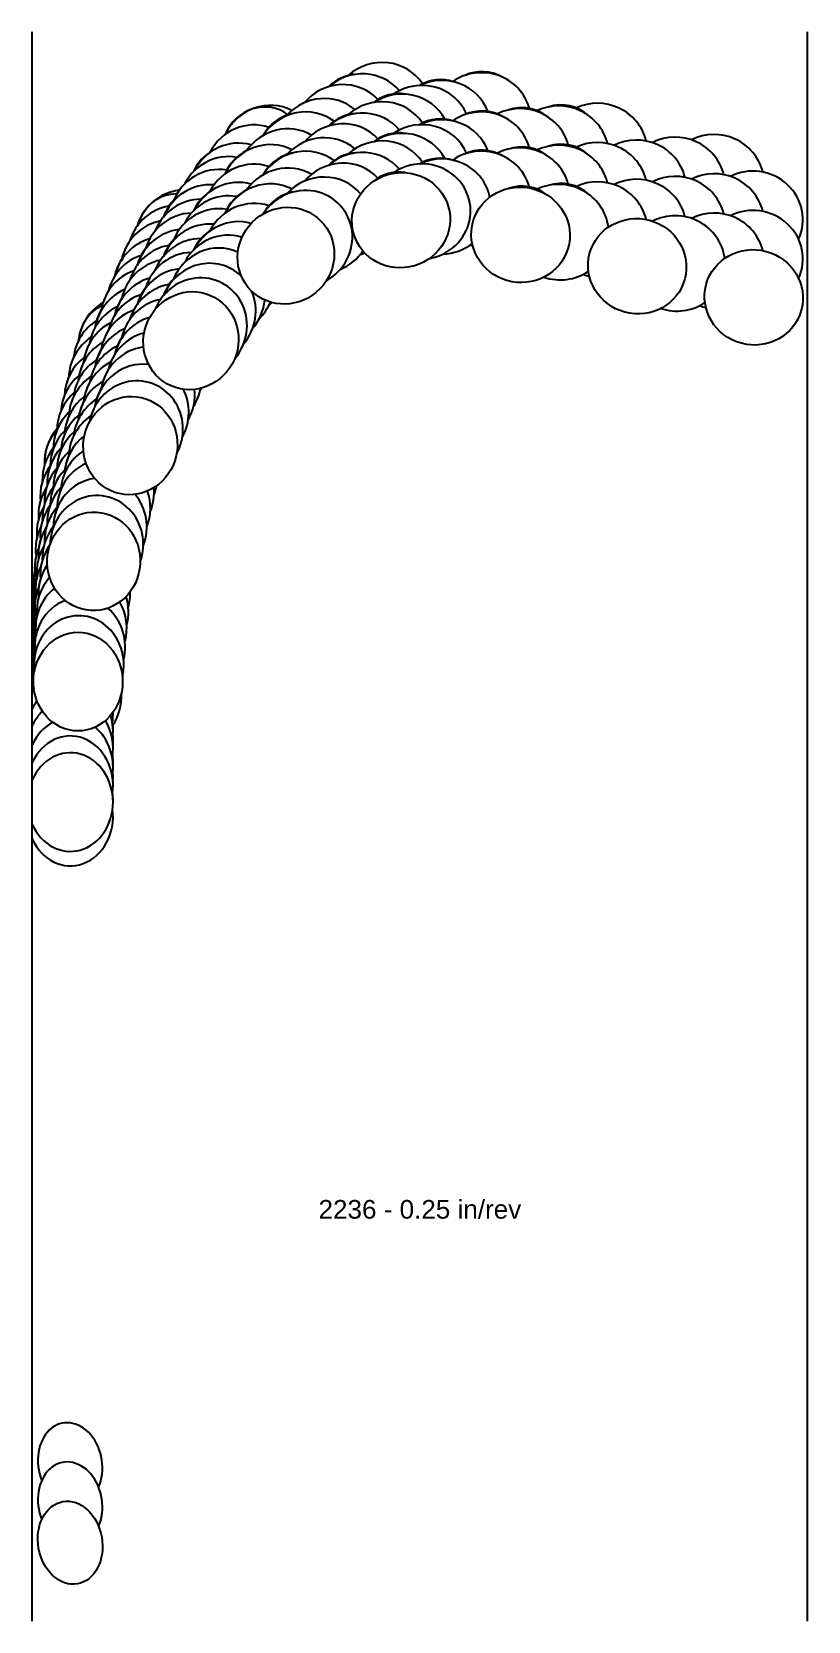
# Model space of a CAD drawing. Header units: inches. Extents: x -4.9 to 0, y -9 to 1.1.
import ezdxf
from ezdxf.enums import TextEntityAlignment as Align

# ---------------------------------------------------------------- set-up
doc = ezdxf.new("R2010")
doc.units = ezdxf.units.IN
doc.header["$MEASUREMENT"] = 0
for name, color, linetype, true_color in [('Blade_1', 30, 'Continuous', 0xff7f00), ('Blade_2', 7, 'Continuous', 0xcccc00), ('Blade_3', 7, 'Continuous', 0x00cc00), ('Blade_4', 7, 'Continuous', 0x00cccc), ('Blade_5', 7, 'Continuous', 0x0066cc), ('Blade_6', 190, 'Continuous', 0x7f00ff), ('Blade_7', 7, 'Continuous', 0xcc00cc), ('Blade_8', 7, 'Continuous', 0xcc0000), ('Blade_9', 7, 'Continuous', 0x7f3f00)]:
    doc.layers.add(name, color=color, linetype=linetype, true_color=true_color)
doc.layers.add('Gage_Line', color=7, linetype='Continuous')
doc.styles.get("Standard").update_dxf_attribs({"font": 'arial.ttf'})

msp = doc.modelspace()

# ---------------------------------------------------------------- linework, layer by layer
at = {"layer": 'Blade_1'}
for centre, major_axis, ratio, start_param, end_param in [((-2.602, 0.477), (0.247, 0.072), 1, 1.128416, 1.963463), ((-2.589, 0.428), (0.301, 0.088), 0.964324, 6.481272, 8.16563), ((-1.828, 0.335), (0.309, -0.058), 0.965733, 6.719465, 8.521276), ((-1.819, 0.388), (0.257, 0), 1, 0.895197, 1.911355), ((-3.322, 0.202), (0.221, 0.223), 0.962133, 6.53088, 8.035489), ((-2.602, 0.227), (0.247, 0.072), 1, 1.128416, 1.963463), ((-2.589, 0.178), (0.301, 0.088), 0.964324, 6.481272, 8.16563), ((-1.819, 0.138), (0.257, 0), 1, 0.895197, 1.911355), ((-1.085, 0.135), (0.303, -0.081), 0.965926, 6.768947, 8.602589), ((-1.828, 0.085), (0.309, -0.058), 0.965733, 6.719465, 8.521276), ((-3.322, -0.048), (0.221, 0.223), 0.962133, 6.53088, 8.035489), ((-2.602, -0.023), (0.247, 0.072), 1, 1.128416, 1.976256), ((-0.343, -0.063), (0.303, -0.081), 0.965926, 6.11267, 8.603018), ((-1.819, -0.112), (0.257, 0), 1, 0.895197, 1.911355), ((-1.085, -0.115), (0.303, -0.081), 0.965926, 6.768947, 8.602589), ((-0.343, -0.313), (0.303, -0.081), 0.965926, 6.11267, 8.603018), ((-3.927, -0.339), (0.125, 0.288), 0.959819, 6.699718, 7.973074), ((-3.927, -0.589), (0.125, 0.288), 0.959819, 6.699718, 7.973074), ((-4.313, -1.007), (0.069, 0.306), 0.953491, 6.93958, 7.975003), ((-4.313, -1.257), (0.069, 0.306), 0.953491, 6.93958, 7.975003), ((-4.546, -1.744), (0.019, 0.313), 0.944911, 7.130212, 7.963401), ((-4.546, -1.994), (0.019, 0.313), 0.944911, 7.130212, 7.963401), ((-4.646, -2.51), (0, 0.314), 0.904639, 7.54899, 8.036941), ((-4.646, -2.76), (0, 0.314), 0.904639, 7.54899, 8.036131), ((-4.695, -3.277), (0, 0.314), 0.866025, 4.666213, 4.679613), ((-4.695, -3.777), (0, 0.314), 0.866025, 2.042095, 7.382684), ((-4.695, -3.527), (0, 0.314), 0.866025, 4.666213, 4.85947), ((-4.696, -7.993), (-0.046, 0.262), 0.766045, 3.991316, 8.12258), ((-4.696, -8.243), (-0.046, 0.262), 0.766045, 3.991316, 8.12258)]:
    msp.add_ellipse(centre, major_axis=major_axis, ratio=ratio, start_param=start_param, end_param=end_param, dxfattribs=at)
for centre, major_axis, ratio in [((-2.589, -0.072), (0.301, 0.088), 0.964324), ((-1.828, -0.165), (0.309, -0.058), 0.965733), ((-3.322, -0.298), (0.221, 0.223), 0.962133), ((-1.085, -0.365), (0.303, -0.081), 0.965926), ((-0.343, -0.563), (0.303, -0.081), 0.965926), ((-3.927, -0.839), (0.125, 0.288), 0.959819), ((-4.313, -1.507), (0.069, 0.306), 0.953491), ((-4.546, -2.244), (0.019, 0.313), 0.944911), ((-4.646, -3.01), (0, 0.314), 0.904639), ((-4.696, -8.493), (-0.046, 0.262), 0.766045)]:
    msp.add_ellipse(centre, major_axis=major_axis, ratio=ratio, dxfattribs=at)
at = {"layer": 'Blade_2'}
for centre, major_axis, ratio, start_param, end_param in [((-3.874, -0.251), (0.133, 0.285), 0.960041, 6.70272, 7.902558), ((-3.874, -0.501), (0.133, 0.285), 0.960041, 6.70272, 7.902558), ((-3.874, -0.751), (0.133, 0.285), 0.960041, 4.431413, 7.902558), ((-4.278, -0.908), (0.075, 0.305), 0.95365, 6.941944, 7.923054), ((-4.278, -1.158), (0.075, 0.305), 0.95365, 6.941944, 7.923054), ((-4.278, -1.408), (0.075, 0.305), 0.95365, 4.444415, 7.923054), ((-4.527, -1.639), (0.025, 0.313), 0.945003, 7.121838, 7.920543), ((-4.527, -1.889), (0.025, 0.313), 0.945003, 7.121838, 7.920543), ((-4.527, -2.139), (0.025, 0.313), 0.945003, 4.435953, 7.920543), ((-4.641, -2.404), (0, 0.314), 0.911556, 7.490836, 7.996698), ((-4.641, -2.904), (0, 0.314), 0.911556, 4.469035, 7.996698), ((-4.641, -2.654), (0, 0.314), 0.911556, 7.490836, 7.996698), ((-4.695, -3.67), (0, 0.314), 0.866025, 4.541117, 7.382684), ((-4.695, -3.42), (0, 0.314), 0.866025, 4.688502, 4.85947)]:
    msp.add_ellipse(centre, major_axis=major_axis, ratio=ratio, start_param=start_param, end_param=end_param, dxfattribs=at)
at = {"layer": 'Blade_3'}
for centre, major_axis, ratio, start_param, end_param in [((-2.46, 0.483), (0.308, 0.062), 0.964632, 6.492601, 8.256797), ((-3.242, 0.357), (0.202, 0.173), 0.935221, 0.944389, 1.955352), ((-3.208, 0.31), (0.239, 0.204), 0.962521, 6.495196, 8.155708), ((-2.46, 0.233), (0.308, 0.062), 0.964632, 6.492601, 8.256797), ((-3.242, 0.107), (0.202, 0.173), 0.935221, 0.944389, 1.955352), ((-3.208, 0.06), (0.239, 0.204), 0.962521, 6.495196, 8.155708), ((-2.46, -0.017), (0.308, 0.062), 0.964632, 4.694581, 8.256797), ((-3.818, -0.158), (0.14, 0.281), 0.960271, 6.640407, 7.94572), ((-3.242, -0.143), (0.202, 0.173), 0.935221, 0.944389, 1.955352), ((-3.208, -0.19), (0.239, 0.204), 0.962521, 4.506137, 8.155708), ((-3.866, -0.128), (0.119, 0.238), 0.932294, 1.061326, 1.714787), ((-3.818, -0.408), (0.14, 0.281), 0.960271, 6.640407, 7.94572), ((-3.866, -0.378), (0.119, 0.238), 0.932294, 1.061326, 1.714787), ((-3.818, -0.658), (0.14, 0.281), 0.960271, 5.996975, 7.94572), ((-3.866, -0.628), (0.119, 0.238), 0.932294, 1.061326, 1.714787), ((-4.241, -0.802), (0.082, 0.303), 0.953818, 6.933318, 7.958896), ((-3.818, -0.658), (0.14, 0.281), 0.960271, 4.456163, 5.595436), ((-4.293, -0.783), (0.07, 0.257), 0.924008, 1.148043, 1.717027), ((-4.241, -1.052), (0.082, 0.303), 0.953818, 6.933318, 7.958896), ((-4.293, -1.033), (0.07, 0.257), 0.924008, 1.148043, 1.717027), ((-4.241, -1.302), (0.082, 0.303), 0.953818, 6.409402, 7.958896), ((-4.293, -1.283), (0.07, 0.257), 0.924008, 1.148043, 1.717027), ((-4.241, -1.302), (0.082, 0.303), 0.953818, 4.459793, 5.481133), ((-4.506, -1.528), (0.028, 0.313), 0.947666, 7.103279, 7.942402), ((-4.559, -1.518), (0.024, 0.265), 0.916235, 1.240043, 1.673417), ((-4.506, -1.778), (0.028, 0.313), 0.947666, 7.103279, 7.942402), ((-4.506, -2.028), (0.028, 0.313), 0.947666, 6.493474, 7.942402), ((-4.559, -1.768), (0.024, 0.265), 0.916235, 1.240043, 1.673417), ((-4.506, -2.028), (0.028, 0.313), 0.947666, 4.423981, 5.530086), ((-4.559, -2.018), (0.024, 0.265), 0.916235, 1.240043, 1.673417), ((-4.634, -2.29), (0, 0.314), 0.918201, 7.415641, 7.993688), ((-4.688, -2.286), (0, 0.266), 0.880183, 1.297431, 1.636537), ((-4.634, -2.54), (0, 0.314), 0.918201, 7.415641, 7.993688), ((-4.634, -2.79), (0, 0.314), 0.918201, 6.613337, 7.993688), ((-4.688, -2.536), (0, 0.266), 0.880183, 1.297431, 1.636537), ((-4.634, -2.79), (0, 0.314), 0.918201, 4.44867, 5.620717), ((-4.688, -2.786), (0, 0.266), 0.880183, 1.297431, 1.636537), ((-4.695, -3.556), (0, 0.314), 0.866025, 6.704401, 7.382684), ((-4.695, -3.556), (0, 0.314), 0.866025, 4.529884, 5.661954), ((-4.695, -3.306), (0, 0.314), 0.866025, 4.67744, 4.770461)]:
    msp.add_ellipse(centre, major_axis=major_axis, ratio=ratio, start_param=start_param, end_param=end_param, dxfattribs=at)
at = {"layer": 'Blade_4'}
for centre, major_axis, ratio, start_param, end_param in [((-2.338, 0.566), (0.255, 0.034), 1, 1.106529, 1.984223), ((-2.331, 0.515), (0.311, 0.041), 0.964915, 6.507312, 8.180104), ((-3.089, 0.396), (0.255, 0.184), 0.962904, 6.519156, 8.061943), ((-1.58, 0.352), (0.305, -0.075), 0.965913, 6.748033, 8.554247), ((-1.569, 0.405), (0.257, 0), 1, 0.813926, 1.896846), ((-2.338, 0.316), (0.255, 0.034), 1, 1.106529, 1.984223), ((-2.331, 0.265), (0.311, 0.041), 0.964915, 6.507312, 8.180104), ((-3.089, 0.146), (0.255, 0.184), 0.962904, 6.519156, 8.061943), ((-1.58, 0.102), (0.305, -0.075), 0.965913, 6.748033, 8.554247), ((-1.569, 0.155), (0.257, 0), 1, 0.813926, 1.896846), ((-0.838, 0.153), (0.303, -0.081), 0.965926, 6.768877, 8.603018), ((-2.338, 0.066), (0.255, 0.034), 1, 1.106529, 1.984223), ((-2.331, 0.015), (0.311, 0.041), 0.964915, 6.345393, 8.180104), ((-3.759, -0.06), (0.147, 0.277), 0.960505, 6.586499, 7.966373), ((-0.838, -0.097), (0.303, -0.081), 0.965926, 6.768877, 8.603018), ((-3.089, -0.104), (0.255, 0.184), 0.962904, 6.350082, 8.061943), ((-1.58, -0.148), (0.305, -0.075), 0.965913, 6.64191, 8.554247), ((-1.569, -0.095), (0.257, 0), 1, 0.813926, 1.896846), ((-3.759, -0.31), (0.147, 0.277), 0.960505, 6.586499, 7.966373), ((-0.838, -0.347), (0.303, -0.081), 0.965926, 6.662935, 8.603018), ((-3.759, -0.56), (0.147, 0.277), 0.960505, 6.343133, 7.966373), ((-3.089, -0.104), (0.255, 0.184), 0.962904, 4.476691, 5.080706), ((-2.331, 0.015), (0.311, 0.041), 0.964915, 4.609655, 5.260035), ((-4.203, -0.691), (0.089, 0.301), 0.953992, 6.883189, 7.985562), ((-1.58, -0.148), (0.305, -0.075), 0.965913, 4.622242, 5.574138), ((-3.759, -0.56), (0.147, 0.277), 0.960505, 4.478256, 5.118705), ((-0.838, -0.347), (0.303, -0.081), 0.965926, 4.645952, 5.59381), ((-4.203, -0.941), (0.089, 0.301), 0.953992, 6.883189, 7.985562), ((-4.203, -1.191), (0.089, 0.301), 0.953992, 6.672757, 7.985562), ((-4.483, -1.41), (0.035, 0.312), 0.947773, 7.076517, 7.965609), ((-4.203, -1.191), (0.089, 0.301), 0.953992, 4.474494, 5.122299), ((-4.483, -1.66), (0.035, 0.312), 0.947773, 7.076517, 7.964455), ((-4.483, -1.91), (0.035, 0.312), 0.947773, 6.783473, 7.964455), ((-4.483, -1.91), (0.035, 0.312), 0.947773, 4.438358, 5.18703), ((-4.626, -2.17), (0.001, 0.314), 0.924574, 7.358662, 7.995647), ((-4.626, -2.42), (0.001, 0.314), 0.924574, 7.358662, 7.995647), ((-4.626, -2.67), (0.001, 0.314), 0.924574, 6.907706, 7.995647), ((-4.626, -2.67), (0.001, 0.314), 0.924574, 4.43107, 5.27308), ((-4.695, -2.935), (0, 0.314), 0.866025, 7.333108, 7.382684), ((-4.695, -3.185), (0, 0.314), 0.866025, 7.333108, 7.382684), ((-4.695, -3.435), (0, 0.314), 0.866025, 6.998529, 7.382684), ((-4.695, -3.435), (0, 0.314), 0.866025, 4.518465, 5.311512)]:
    msp.add_ellipse(centre, major_axis=major_axis, ratio=ratio, start_param=start_param, end_param=end_param, dxfattribs=at)
at = {"layer": 'Blade_5'}
for centre, major_axis, ratio, start_param, end_param in [((-3.699, 0.022), (0.155, 0.273), 0.960745, 6.607247, 7.888504), ((-3.699, -0.228), (0.155, 0.273), 0.960745, 6.607247, 7.888504), ((-3.699, -0.478), (0.155, 0.273), 0.960745, 6.492612, 7.888504), ((-4.162, -0.594), (0.096, 0.299), 0.954174, 6.886827, 7.930791), ((-4.162, -0.844), (0.096, 0.299), 0.954174, 6.886827, 7.930791), ((-3.699, -0.478), (0.155, 0.273), 0.960745, 4.420524, 4.828677), ((-4.162, -1.094), (0.096, 0.299), 0.954174, 6.821432, 7.930791), ((-4.459, -1.307), (0.041, 0.311), 0.947889, 7.072023, 7.921606), ((-4.162, -1.094), (0.096, 0.299), 0.954174, 4.454016, 4.85638), ((-4.459, -1.557), (0.041, 0.311), 0.947889, 7.072023, 7.921606), ((-4.459, -1.807), (0.041, 0.311), 0.947889, 6.960059, 7.921606), ((-4.459, -1.807), (0.041, 0.311), 0.947889, 4.44087, 4.93906), ((-4.617, -2.064), (0.002, 0.314), 0.930673, 7.286809, 7.952606), ((-4.617, -2.314), (0.002, 0.314), 0.930673, 7.286809, 7.952606), ((-4.617, -2.564), (0.002, 0.314), 0.930673, 7.091531, 7.952606), ((-4.617, -2.564), (0.002, 0.314), 0.930673, 4.431943, 5.028954), ((-4.695, -2.828), (0, 0.314), 0.866025, 7.317431, 7.382684), ((-4.695, -3.078), (0, 0.314), 0.866025, 7.317431, 7.382684), ((-4.695, -3.328), (0, 0.314), 0.866025, 7.17964, 7.382684), ((-4.695, -3.328), (0, 0.314), 0.866025, 4.541117, 5.045878)]:
    msp.add_ellipse(centre, major_axis=major_axis, ratio=ratio, start_param=start_param, end_param=end_param, dxfattribs=at)
at = {"layer": 'Blade_6'}
for centre, major_axis, ratio, start_param, end_param in [((-2.968, 0.486), (0.269, 0.162), 0.963281, 6.485449, 8.201518), ((-2.968, 0.236), (0.269, 0.162), 0.963281, 6.485449, 8.201518), ((-3.635, 0.108), (0.162, 0.269), 0.960989, 6.536849, 7.929717), ((-3.681, 0.142), (0.137, 0.228), 0.933227, 1.025726, 1.703563), ((-2.968, -0.014), (0.269, 0.162), 0.963281, 6.485449, 8.201518), ((-3.681, -0.108), (0.137, 0.228), 0.933227, 1.025726, 1.703563), ((-3.635, -0.142), (0.162, 0.269), 0.960989, 6.536849, 7.929717), ((-3.635, -0.392), (0.162, 0.269), 0.960989, 6.536849, 7.929717), ((-4.119, -0.492), (0.104, 0.296), 0.954362, 6.869193, 7.968076), ((-3.681, -0.358), (0.137, 0.228), 0.933227, 1.025726, 1.703563), ((-2.968, -0.014), (0.269, 0.162), 0.963281, 4.568397, 4.674423), ((-4.17, -0.469), (0.088, 0.251), 0.924701, 1.295855, 1.731169), ((-4.119, -0.742), (0.104, 0.296), 0.954362, 6.869193, 7.968076), ((-4.17, -0.719), (0.088, 0.251), 0.924701, 1.295855, 1.731169), ((-3.635, -0.392), (0.162, 0.269), 0.960989, 4.446478, 4.521062), ((-4.119, -0.992), (0.104, 0.296), 0.954362, 6.869193, 7.968076), ((-4.17, -0.969), (0.088, 0.251), 0.924701, 1.295855, 1.731169), ((-4.434, -1.197), (0.048, 0.31), 0.94801, 7.059688, 7.951998), ((-4.487, -1.184), (0.041, 0.263), 0.916666, 1.275255, 1.701454), ((-4.434, -1.447), (0.048, 0.31), 0.94801, 7.059688, 7.951998), ((-4.119, -0.992), (0.104, 0.296), 0.954362, 4.470817, 4.537937), ((-4.487, -1.434), (0.041, 0.263), 0.916666, 1.275255, 1.701454), ((-4.434, -1.697), (0.048, 0.31), 0.94801, 7.059688, 7.951998), ((-4.487, -1.684), (0.041, 0.263), 0.916666, 1.275255, 1.701454), ((-4.606, -1.95), (0.008, 0.314), 0.930727, 7.275869, 7.955812), ((-4.434, -1.697), (0.048, 0.31), 0.94801, 4.449707, 4.650362), ((-4.66, -1.944), (0.007, 0.266), 0.895311, 1.27904, 1.588536), ((-4.606, -2.2), (0.008, 0.314), 0.930727, 7.275869, 7.955812), ((-4.66, -2.194), (0.007, 0.266), 0.895311, 1.27904, 1.588536), ((-4.606, -2.45), (0.008, 0.314), 0.930727, 7.250187, 7.955812), ((-4.66, -2.444), (0.007, 0.266), 0.895311, 1.27904, 1.588536), ((-4.606, -2.45), (0.008, 0.314), 0.930727, 4.451258, 4.775578), ((-4.695, -2.714), (0, 0.314), 0.866025, 7.306374, 7.382684), ((-4.695, -2.964), (0, 0.314), 0.866025, 7.306374, 7.382684), ((-4.695, -3.214), (0, 0.314), 0.866025, 7.306374, 7.382684), ((-4.695, -3.214), (0, 0.314), 0.866025, 4.529722, 4.737158)]:
    msp.add_ellipse(centre, major_axis=major_axis, ratio=ratio, start_param=start_param, end_param=end_param, dxfattribs=at)
at = {"layer": 'Blade_7'}
for centre, major_axis, ratio, start_param, end_param in [((-2.864, 0.6), (0.231, 0.113), 1, 1.151591, 1.918508), ((-2.843, 0.555), (0.282, 0.138), 0.963645, 6.51789, 8.127202), ((-2.076, 0.564), (0.314, -0.015), 0.965393, 6.584187, 8.523663), ((-2.074, 0.617), (0.257, 0), 1, 1.045184, 2.010114), ((-2.843, 0.305), (0.282, 0.138), 0.963645, 6.51789, 8.127202), ((-2.076, 0.314), (0.314, -0.015), 0.965393, 6.584187, 8.523663), ((-2.074, 0.367), (0.257, 0), 1, 1.045184, 2.010114), ((-1.333, 0.369), (0.303, -0.081), 0.965926, 6.768593, 8.568243), ((-3.536, 0.225), (0.183, 0.255), 0.961363, 6.570645, 8.006881), ((-2.864, 0.35), (0.231, 0.113), 1, 1.151591, 1.918508), ((-1.333, 0.119), (0.303, -0.081), 0.965926, 6.768593, 8.568243), ((-0.59, 0.17), (0.303, -0.081), 0.965926, 6.768947, 8.602873), ((-3.536, -0.025), (0.183, 0.255), 0.961363, 6.570645, 8.006881), ((-2.864, 0.1), (0.231, 0.113), 1, 1.151591, 1.918508), ((-2.843, 0.055), (0.282, 0.138), 0.963645, 6.51789, 8.127202), ((-2.076, 0.064), (0.314, -0.015), 0.965393, 6.584187, 8.523663), ((-2.074, 0.117), (0.257, 0), 1, 1.045184, 2.010114), ((-0.59, -0.08), (0.303, -0.081), 0.965926, 6.768947, 8.602873), ((-1.333, -0.131), (0.303, -0.081), 0.965926, 6.768593, 8.568243), ((-3.536, -0.275), (0.183, 0.255), 0.961363, 6.570645, 8.006881), ((-4.074, -0.384), (0.104, 0.296), 0.959189, 6.782386, 7.981765), ((-0.59, -0.33), (0.303, -0.081), 0.965926, 6.768947, 8.602873), ((-2.076, 0.064), (0.314, -0.015), 0.965393, 4.524007, 4.576917), ((-4.074, -0.634), (0.104, 0.296), 0.959189, 6.782386, 7.981765), ((-1.333, -0.131), (0.303, -0.081), 0.965926, 4.644961, 4.781429), ((-4.074, -0.884), (0.104, 0.296), 0.959189, 6.782386, 7.981765), ((-0.59, -0.33), (0.303, -0.081), 0.965926, 4.646154, 4.781512), ((-4.406, -1.081), (0.048, 0.31), 0.953055, 6.995874, 7.971212), ((-4.406, -1.331), (0.048, 0.31), 0.953055, 6.995874, 7.971212), ((-4.406, -1.581), (0.048, 0.31), 0.953055, 6.995874, 7.971212), ((-4.593, -1.831), (0.009, 0.314), 0.936559, 7.212054, 7.98058), ((-4.593, -2.081), (0.009, 0.314), 0.936559, 7.212054, 7.98058), ((-4.593, -2.331), (0.009, 0.314), 0.936559, 7.212054, 7.98058), ((-4.651, -2.602), (0, 0.314), 0.897448, 7.671458, 7.701251), ((-4.651, -2.852), (0, 0.314), 0.897448, 7.671458, 7.701251), ((-4.651, -3.102), (0, 0.314), 0.897448, 7.671458, 7.701251), ((-4.651, -3.102), (0, 0.314), 0.897448, 4.068872, 4.768229), ((-4.695, -3.369), (0, 0.314), 0.866025, 4.666213, 4.777885), ((-4.695, -3.619), (0, 0.314), 0.866025, 4.666213, 4.81295), ((-4.695, -3.869), (0, 0.314), 0.866025, 2.042095, 4.85947)]:
    msp.add_ellipse(centre, major_axis=major_axis, ratio=ratio, start_param=start_param, end_param=end_param, dxfattribs=at)
at = {"layer": 'Blade_8'}
for centre, major_axis, ratio, start_param, end_param in [((-4.028, -0.291), (0.111, 0.294), 0.959392, 6.786714, 7.90846), ((-4.028, -0.541), (0.111, 0.294), 0.959392, 6.786714, 7.90846), ((-4.028, -0.791), (0.111, 0.294), 0.959392, 6.786714, 7.90846), ((-4.377, -0.979), (0.055, 0.309), 0.953193, 6.99592, 7.911711), ((-4.377, -1.229), (0.055, 0.309), 0.953193, 6.99592, 7.911711), ((-4.377, -1.479), (0.055, 0.309), 0.953193, 6.99592, 7.911711), ((-4.579, -1.725), (0.015, 0.314), 0.936627, 7.202724, 7.929813), ((-4.579, -1.975), (0.015, 0.314), 0.936627, 7.202724, 7.929813), ((-4.579, -2.225), (0.015, 0.314), 0.936627, 7.202724, 7.929813), ((-4.651, -2.495), (0, 0.314), 0.897448, 7.638093, 8.026551), ((-4.651, -2.745), (0, 0.314), 0.897448, 7.638093, 8.026551), ((-4.651, -2.995), (0, 0.314), 0.897448, 7.638093, 8.026551), ((-4.695, -3.512), (0, 0.314), 0.866025, 4.688502, 4.835366), ((-4.695, -3.762), (0, 0.314), 0.866025, 4.688502, 4.85947)]:
    msp.add_ellipse(centre, major_axis=major_axis, ratio=ratio, start_param=start_param, end_param=end_param, dxfattribs=at)
at = {"layer": 'Blade_9'}
for centre, major_axis, ratio, start_param, end_param in [((-2.717, 0.628), (0.293, 0.114), 0.963993, 6.48584, 8.222258), ((-3.473, 0.39), (0.172, 0.203), 0.934211, 6.335436, 8.18715), ((-3.432, 0.35), (0.203, 0.24), 0.961746, 6.503796, 8.114283), ((-2.717, 0.378), (0.293, 0.114), 0.963993, 6.48584, 8.222258), ((-3.432, 0.1), (0.203, 0.24), 0.961746, 6.503796, 8.114283), ((-2.717, 0.128), (0.293, 0.114), 0.963993, 6.48584, 8.222258), ((-3.473, 0.14), (0.172, 0.203), 0.934211, 1.13707, 1.903965), ((-3.978, -0.192), (0.118, 0.291), 0.959602, 6.765857, 7.94856), ((-3.473, -0.11), (0.172, 0.203), 0.934211, 1.13707, 1.903965), ((-3.432, -0.15), (0.203, 0.24), 0.961746, 6.503796, 8.114283), ((-4.028, -0.167), (0.1, 0.246), 0.931428, 6.651759, 7.996468), ((-3.978, -0.442), (0.118, 0.291), 0.959602, 6.765857, 7.94856), ((-4.028, -0.417), (0.1, 0.246), 0.931428, 1.262449, 1.713283), ((-3.978, -0.692), (0.118, 0.291), 0.959602, 6.765857, 7.94856), ((-4.028, -0.667), (0.1, 0.246), 0.931428, 1.262449, 1.713283), ((-4.346, -0.871), (0.062, 0.308), 0.953337, 6.981963, 7.945612), ((-4.398, -0.856), (0.052, 0.261), 0.923397, 6.887234, 7.981527), ((-4.346, -1.121), (0.062, 0.308), 0.953337, 6.981963, 7.945612), ((-4.398, -1.106), (0.052, 0.261), 0.923397, 1.255699, 1.698342), ((-4.346, -1.371), (0.062, 0.308), 0.953337, 6.981963, 7.945612), ((-4.398, -1.356), (0.052, 0.261), 0.923397, 1.255699, 1.698342), ((-4.617, -1.605), (0.013, 0.266), 0.9094, 7.084513, 7.984416), ((-4.563, -1.613), (0.015, 0.314), 0.942189, 7.163767, 7.95472), ((-4.563, -1.863), (0.015, 0.314), 0.942189, 7.163767, 7.95472), ((-4.617, -1.855), (0.013, 0.266), 0.9094, 1.250583, 1.611755), ((-4.563, -2.113), (0.015, 0.314), 0.942189, 7.163767, 7.95472), ((-4.617, -2.105), (0.013, 0.266), 0.9094, 1.250583, 1.611755), ((-4.649, -2.381), (0, 0.314), 0.897457, 7.602759, 8.017951), ((-4.649, -2.631), (0, 0.314), 0.897457, 7.602759, 8.017951), ((-4.649, -2.881), (0, 0.314), 0.897457, 7.602759, 8.017951), ((-4.703, -2.876), (0, 0.266), 0.855597, 1.314026, 1.546958), ((-4.695, -3.398), (0, 0.314), 0.866025, 4.67744, 4.824231), ((-4.695, -3.648), (0, 0.314), 0.866025, 4.67744, 4.85947)]:
    msp.add_ellipse(centre, major_axis=major_axis, ratio=ratio, start_param=start_param, end_param=end_param, dxfattribs=at)
at = {"layer": 'Gage_Line'}
for p, q in [((-4.938, -8.993), (-4.938, 1.128)), ((0, -8.993), (0, 1.128))]:
    msp.add_line(p, q, dxfattribs=at)

# ---------------------------------------------------------------- texts
msp.add_text('2236 - 0.25 in/rev', height=0.11875).set_placement((-2.469, -6.37), align=Align.MIDDLE_CENTER)

doc.saveas('drawing.dxf')
